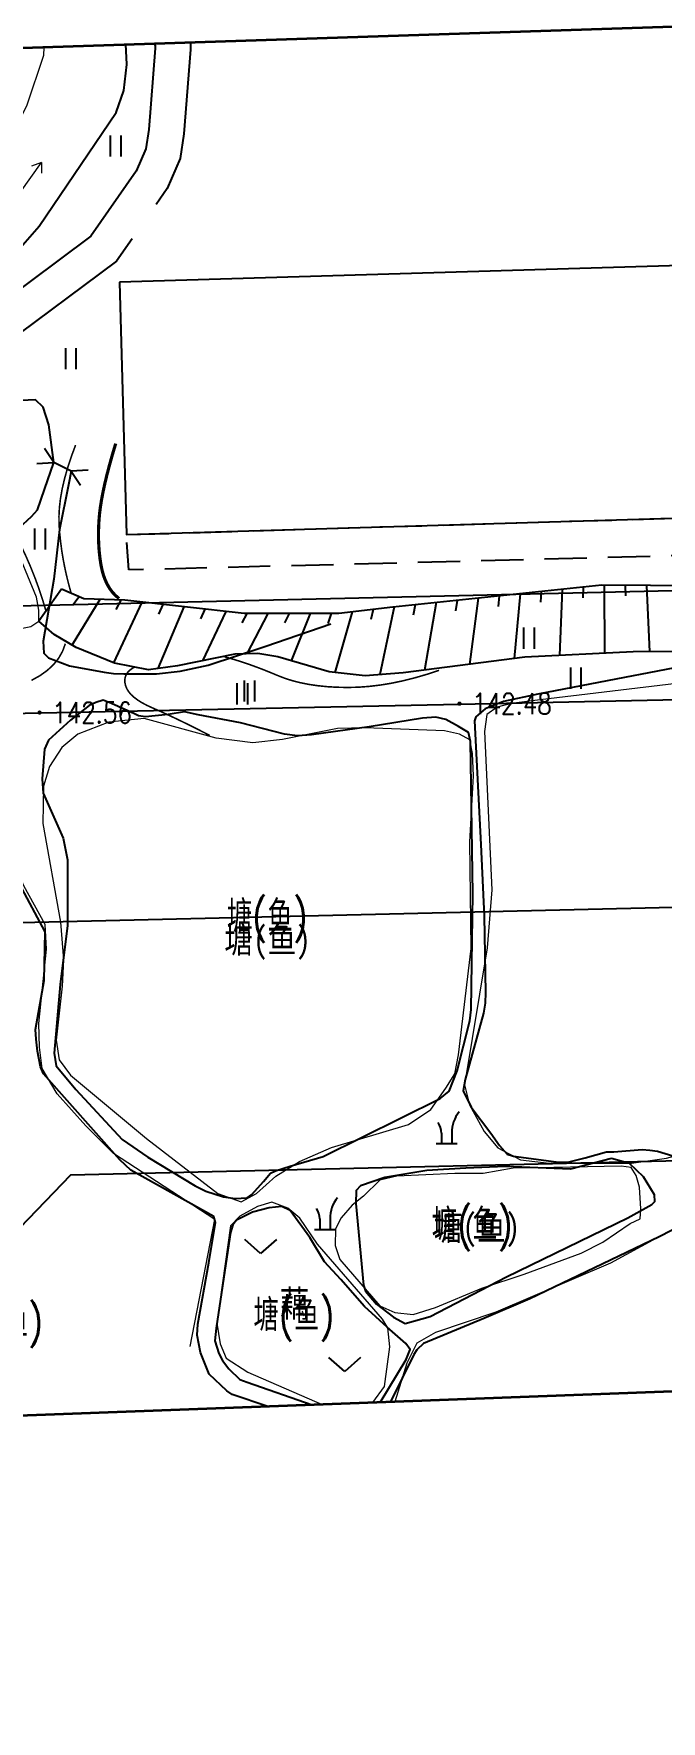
# Model space of a CAD drawing. Extents: x 529262 to 576451, y 2694391 to 2717535.
# Drawn here: x 564782.9 to 564812.6, y 2709312.5 to 2709392.4 of the extents above; entities that cross this region are included whole.
import ezdxf
from ezdxf.enums import TextEntityAlignment as Align
from ezdxf.xclip import XClip

# ---------------------------------------------------------------- set-up
doc = ezdxf.new("R2010")
doc.units = 0
doc.header["$XCLIPFRAME"] = 0
for name, pattern in [('ACAD_ISO12W100', [22, 12, -3, 0.5, -3, 0.5, -3]), ('X2', [10, 8, -2]), ('X5', [3, 2, -1])]:
    doc.linetypes.add(name, pattern=pattern)
for name, color, linetype in [('DGX', 8, 'Continuous'), ('DLSS', 4, 'Continuous'), ('DMTZ', 8, 'Continuous'), ('GCD', 8, 'Continuous'), ('JMD', 8, 'Continuous'), ('PP-COM', 7, 'Continuous'), ('RD-中线', 40, 'Continuous'), ('RD-红线', 7, 'Continuous'), ('ZBTZ', 8, 'Continuous'), ('污水管径标注_W10-', 202, 'Continuous')]:
    doc.layers.add(name, color=color, linetype=linetype)
doc.layers.add('SXSS', color=5, linetype='Continuous', lineweight=0)
doc.layers.add('控制界线1', color=30, linetype='ACAD_ISO12W100', lineweight=35)
doc.styles.add('HZ', font='rs.shx', dxfattribs={"width": 0.8, "bigfont": 'hztxt.shx'})
doc.styles.add('宋体', font='', dxfattribs={"width": 0.75})
doc.styles.get('宋体').set_extended_font_data('SimSun')
doc.linetypes.add('10421', pattern='A,2,[150,AAA.SHX,S=0.5,R=0,X=0,Y=0.5],1e-11', length=2)
doc.linetypes.add('10422', pattern='A,0.75,[150,AAA.SHX,S=0.5,R=0,X=0,Y=0.5],1.5,[177,AAA.SHX,S=1,R=0,X=0,Y=0.4],0.75', length=3)
doc.linetypes.add('1161', pattern='A,0,[149,AAA.SHX,S=0.15,R=0,X=0,Y=0],-1.6', length=1.6)

# ---------------------------------------------------------------- blocks, each defined once
blk = doc.blocks.new('A$C19FD0107')
at = {"layer": 'RD-中线', "color": 8, "linetype": 'Continuous', "flags": 128}
blk.add_lwpolyline([(-5924.006, 14966.572), (-6250.714, 14958.895), (-6608.765, 14950.957)], dxfattribs=at)
at = {"layer": 'RD-红线', "color": 8, "linetype": 'Continuous', "flags": 128}
for points in [[(-6173.391, 14975.716), (-6223.359, 14974.542), (-6223.377, 14974.542)], [(-5950.935, 14953.936), (-6213.384, 14947.769)]]:
    blk.add_lwpolyline(points, dxfattribs=at)
at = {"layer": 'RD-红线', "color": 8}
blk.add_lwpolyline([(-6213.384, 14947.769), (-6237.794, 14922.417, 0.411542)], format="xyb", dxfattribs=at)
blk = doc.blocks.new('gc210')
at = {"color": 8}
for p, q in [((-1, 0), (1, 0)), ((-0.5, 1), (-0.5, 0)), ((0.5, 1), (0.5, 0))]:
    blk.add_line(p, q, dxfattribs=at)
for centre, radius, start, end in [((-2.94, 0.81), 2.45, 4.3743, 29.0242), ((3.4, 1.11), 2.91, 139.3312, 182.0887)]:
    blk.add_arc(centre, radius, start, end, dxfattribs=at)
blk = doc.blocks.new('gc121')
at = {"color": 8}
for p, q in [((-0.5, -1), (-0.5, 1)), ((0.5, -1), (0.5, 1))]:
    blk.add_line(p, q, dxfattribs=at)
blk = doc.blocks.new('gc086')
at = {"color": 8}
for p, q in [((0, 0), (7, 0)), ((7, 0), (6.18, 0.57)), ((7, 0), (6.18, -0.57))]:
    blk.add_line(p, q, dxfattribs=at)
blk = doc.blocks.new('gc037')
for p, q in [((0, 0), (-1.39, 0.8)), ((-1.39, -0.8), (0, 0))]:
    blk.add_line(p, q)
blk = doc.blocks.new('gc126')
at = {"color": 8}
for p, q in [((0, 0), (-1.5, 1.32)), ((1.5, 1.32), (0, 0))]:
    blk.add_line(p, q, dxfattribs=at)
blk = doc.blocks.new('GC200')
at = {"linetype": 'Continuous', "const_width": 0.2, "flags": 128}
blk.add_lwpolyline([(-0.1, 0, 1), (0.1, 0, 1)], format="xyb", close=True, dxfattribs=at)

msp = doc.modelspace()

# ---------------------------------------------------------------- linework, layer by layer
at = {"layer": 'DGX', "color": 252, "linetype": 'Continuous', "flags": 128}
for points, const_width in [([(564784.631, 2709365.967), (564784.52, 2709366.371), (564784.421, 2709366.774), (564784.333, 2709367.175), (564784.257, 2709367.574), (564784.193, 2709367.972), (564784.141, 2709368.368), (564784.1, 2709368.763), (564784.071, 2709369.156), (564784.063, 2709369.559), (564784.085, 2709369.982), (564784.137, 2709370.426), (564784.22, 2709370.889), (564784.333, 2709371.373), (564784.476, 2709371.878), (564784.649, 2709372.403), (564784.852, 2709372.948)], 0.075), ([(564786.91, 2709365.679), (564786.748, 2709365.817), (564786.602, 2709365.973), (564786.471, 2709366.148), (564786.356, 2709366.342), (564786.256, 2709366.554), (564786.171, 2709366.786), (564786.102, 2709367.036), (564786.048, 2709367.305), (564786.006, 2709367.586), (564785.974, 2709367.87), (564785.952, 2709368.158), (564785.939, 2709368.451), (564785.936, 2709368.747), (564785.942, 2709369.047), (564785.958, 2709369.352), (564785.983, 2709369.66), (564786.022, 2709369.984), (564786.077, 2709370.335), (564786.148, 2709370.714), (564786.236, 2709371.12), (564786.34, 2709371.554), (564786.461, 2709372.015), (564786.598, 2709372.503), (564786.752, 2709373.018)], 0.15), ([(564783.445, 2709365.098), (564783.288, 2709365.625), (564783.115, 2709366.147), (564782.926, 2709366.663), (564782.723, 2709367.172), (564782.504, 2709367.676), (564782.27, 2709368.173), (564782.021, 2709368.663), (564781.756, 2709369.148)], 0.075), ([(564782.762, 2709361.804), (564783.169, 2709362.031), (564783.52, 2709362.283), (564783.815, 2709362.56), (564784.054, 2709362.862), (564784.238, 2709363.189), (564784.366, 2709363.542)], 0.075), ([(564791.207, 2709359.194), (564790.81, 2709359.398), (564790.429, 2709359.59), (564790.065, 2709359.771), (564789.717, 2709359.94), (564789.385, 2709360.097), (564789.07, 2709360.243), (564788.772, 2709360.378), (564788.49, 2709360.501), (564788.231, 2709360.62), (564788, 2709360.742), (564787.798, 2709360.868), (564787.625, 2709360.998), (564787.48, 2709361.131), (564787.365, 2709361.268), (564787.278, 2709361.409), (564787.219, 2709361.553), (564787.188, 2709361.694), (564787.182, 2709361.828), (564787.201, 2709361.952), (564787.246, 2709362.069), (564787.316, 2709362.177), (564787.411, 2709362.277), (564787.532, 2709362.368), (564787.677, 2709362.451)], 0.075), ([(564791.899, 2709362.924), (564792.205, 2709362.838), (564792.514, 2709362.744), (564792.825, 2709362.644), (564793.139, 2709362.536), (564793.456, 2709362.421), (564793.776, 2709362.299), (564794.098, 2709362.169), (564794.424, 2709362.033), (564794.762, 2709361.902), (564795.121, 2709361.788), (564795.501, 2709361.691), (564795.903, 2709361.612), (564796.327, 2709361.55), (564796.772, 2709361.505), (564797.238, 2709361.478), (564797.726, 2709361.468), (564798.23, 2709361.479), (564798.745, 2709361.517), (564799.272, 2709361.58), (564799.809, 2709361.668), (564800.357, 2709361.783), (564800.916, 2709361.923), (564801.486, 2709362.089), (564802.067, 2709362.281)], 0.075)]:
    msp.add_lwpolyline(points, dxfattribs=dict(at, const_width=const_width))
at = {"layer": 'DLSS', "linetype": 'Continuous', "elevation": 144.32, "flags": 128}
msp.add_lwpolyline([(564788.553, 2709391.976), (564788.615, 2709391.877), (564788.616, 2709391.746), (564788.315, 2709387.885), (564788.176, 2709386.977), (564787.72, 2709385.911), (564785.575, 2709382.845), (564778.313, 2709377.432), (564772.419, 2709372.554), (564769.954, 2709370.203), (564765.725, 2709364.995), (564763.458, 2709361.882), (564760.24, 2709356.343), (564759.555, 2709355), (564755.931, 2709347.576)], dxfattribs=at)
at = {"layer": 'DLSS', "linetype": 'X2', "elevation": 144.32, "flags": 128}
msp.add_lwpolyline([(564790.294, 2709392.033), (564790.295, 2709391.682), (564789.984, 2709387.692), (564789.803, 2709386.512), (564789.196, 2709385.091), (564786.795, 2709381.66), (564779.351, 2709376.112), (564773.535, 2709371.298), (564771.19, 2709369.062), (564767.057, 2709363.97), (564764.866, 2709360.964), (564761.715, 2709355.539), (564761.058, 2709354.25), (564757.376, 2709346.708)], dxfattribs=at)
at = {"layer": 'DLSS', "linetype": 'Continuous'}
msp.add_lwpolyline([(564784.642, 2709371.71), (564783.819, 2709372.123)], dxfattribs=at)
at = {"layer": 'DMTZ'}
for p, q in [((564808.893, 2709366.219), (564808.883, 2709365.719)), ((564809.888, 2709366.31), (564809.9, 2709363.081)), ((564810.888, 2709366.303), (564810.901, 2709365.804)), ((564811.888, 2709366.297), (564812.038, 2709363.152)), ((564784.191, 2709366.129), (564783.11, 2709364.603)), ((564785.995, 2709365.641), (564784.685, 2709363.48)), ((564785.016, 2709365.766), (564784.724, 2709365.36)), ((564787.989, 2709365.507), (564786.651, 2709362.641)), ((564786.994, 2709365.604), (564786.763, 2709365.16)), ((564801.931, 2709365.489), (564801.384, 2709362.293)), ((564802.926, 2709365.594), (564802.851, 2709365.099)), ((564803.92, 2709365.698), (564803.507, 2709362.563)), ((564804.915, 2709365.802), (564804.859, 2709365.305)), ((564805.909, 2709365.907), (564805.629, 2709362.833)), ((564806.904, 2709366.011), (564806.87, 2709365.512)), ((564807.898, 2709366.115), (564807.763, 2709362.977)), ((564789.977, 2709365.288), (564788.751, 2709362.368)), ((564788.983, 2709365.397), (564788.785, 2709364.939)), ((564790.971, 2709365.178), (564790.771, 2709364.72)), ((564791.965, 2709365.069), (564790.858, 2709362.733)), ((564792.96, 2709364.973), (564792.73, 2709364.529)), ((564793.96, 2709364.973), (564792.967, 2709363.057)), ((564794.96, 2709364.974), (564794.748, 2709364.521)), ((564795.96, 2709364.974), (564795.067, 2709362.734)), ((564796.96, 2709364.975), (564796.798, 2709364.501)), ((564797.955, 2709365.049), (564797.127, 2709362.172)), ((564798.949, 2709365.165), (564798.83, 2709364.679)), ((564799.942, 2709365.281), (564799.257, 2709362.075)), ((564800.936, 2709365.385), (564800.843, 2709364.894))]:
    msp.add_line(p, q, dxfattribs=at)
at = {"layer": 'DMTZ', "linetype": '10421', "flags": 128}
msp.add_lwpolyline([(564769.813, 2709387.337), (564770.801, 2709387.117), (564772.412, 2709386.242), (564773.824, 2709385.188), (564774.255, 2709384.794), (564774.539, 2709384.115), (564774.627, 2709383.173), (564776.034, 2709379.928), (564776.412, 2709379.745), (564778.199, 2709379.657), (564779.507, 2709379.723), (564780.34, 2709380.164), (564783.13, 2709383.321), (564786.769, 2709388.692), (564787.129, 2709389.739), (564787.272, 2709390.97), (564787.23, 2709391.932)], dxfattribs=at)
for points, elevation in [([(564773.164, 2709361.512), (564773.669, 2709361.877), (564775.91, 2709363.61), (564778.105, 2709365.421), (564778.654, 2709365.808), (564782.757, 2709369.571), (564783.044, 2709369.879), (564783.38, 2709370.837), (564783.819, 2709372.123), (564783.587, 2709373.905), (564783.312, 2709374.745), (564782.947, 2709375.093), (564781.571, 2709375.028), (564780.668, 2709374.951), (564780.246, 2709374.894), (564777.78, 2709374.165), (564777.56, 2709374.073), (564777.375, 2709373.778), (564777.099, 2709372.821), (564776.97, 2709372.103), (564776.849, 2709371.795), (564776.73, 2709371.642), (564776.07, 2709370.85), (564772.231, 2709366.334), (564771.797, 2709365.848), (564770.595, 2709364.047)], 144.335), ([(564784.642, 2709371.71), (564784.519, 2709371.061), (564784.087, 2709368.943), (564783.816, 2709366.601), (564783.321, 2709363.655), (564783.355, 2709363.092), (564783.574, 2709362.871), (564784.56, 2709362.492), (564786.204, 2709362.188), (564786.652, 2709362.124), (564787.139, 2709362.112), (564788.682, 2709362.112), (564789.802, 2709362.239), (564791.135, 2709362.517), (564793.857, 2709363.416), (564796.934, 2709364.477)], 142.623), ([(564804.257, 2709346.513), (564804.174, 2709346.047), (564803.296, 2709342.898), (564803.209, 2709342.364), (564803.589, 2709341.593), (564804.514, 2709340.353), (564804.929, 2709339.784), (564805.291, 2709339.372), (564805.591, 2709339.271), (564807.61, 2709339.008), (564808.168, 2709338.98), (564808.989, 2709339.186), (564810.003, 2709339.481), (564810.344, 2709339.472), (564811.687, 2709339.591), (564812.055, 2709339.556), (564812.417, 2709339.504), (564813.862, 2709339.069), (564815.398, 2709338.658), (564815.588, 2709338.702), (564816.099, 2709338.999), (564820.099, 2709341.895), (564822.75, 2709343.957), (564824.197, 2709345.799), (564826.567, 2709349.202), (564827.569, 2709350.869), (564827.59, 2709351.484), (564827.1, 2709357.32), (564826.92, 2709358.1), (564826.784, 2709358.302), (564825.865, 2709358.682), (564823.395, 2709359.803), (564820.432, 2709361.548), (564818.977, 2709362.431), (564818.329, 2709362.806), (564817.755, 2709362.951), (564816.107, 2709362.95), (564806.749, 2709361.143), (564805.119, 2709360.81), (564804.251, 2709360.462), (564803.811, 2709360.081), (564803.742, 2709359.894), (564804.046, 2709354.03), (564804.202, 2709350.639), (564804.269, 2709347.028), (564804.257, 2709346.513)], 142.738), ([(564791.859, 2709337.351), (564792.406, 2709337.274), (564792.97, 2709337.303), (564793.206, 2709337.456), (564793.744, 2709338.076), (564794.089, 2709338.469), (564794.318, 2709338.579), (564795.008, 2709338.79), (564796.584, 2709339.259), (564802.113, 2709342.009), (564802.55, 2709342.353), (564802.92, 2709343.306), (564803.528, 2709345.682), (564803.59, 2709346.211), (564803.669, 2709351.702), (564803.557, 2709358.916), (564803.465, 2709359.334), (564802.98, 2709359.626), (564802.389, 2709359.951), (564801.912, 2709360.06), (564801.276, 2709360.016), (564798.755, 2709359.596), (564796.023, 2709359.22), (564795.367, 2709359.18), (564794.752, 2709359.259), (564792.66, 2709359.787), (564790.655, 2709360.178), (564790.009, 2709360.311), (564789.24, 2709360.19), (564788.169, 2709360.079), (564787.824, 2709360.12), (564787.646, 2709360.214), (564786.551, 2709360.709), (564786.158, 2709360.867), (564785.803, 2709360.75), (564785.502, 2709360.619), (564784.617, 2709359.914), (564783.562, 2709358.977), (564783.372, 2709358.549), (564783.268, 2709357.142), (564783.318, 2709356.464), (564784.27, 2709354.336), (564784.469, 2709353.311), (564784.473, 2709350.19), (564784.124, 2709347.396), (564783.842, 2709344.154), (564783.925, 2709343.546), (564784.862, 2709342.422), (564787.063, 2709340.066), (564788.269, 2709339.218), (564790.509, 2709337.871), (564791.027, 2709337.607), (564791.859, 2709337.351)], 143.505), ([(564803.341, 2709338.7), (564801.484, 2709338.596), (564799.496, 2709338.26), (564798.348, 2709337.868), (564798.14, 2709337.648), (564798.124, 2709337.028), (564798.488, 2709333.165), (564798.589, 2709332.882), (564799.104, 2709332.269), (564799.916, 2709331.653), (564800.455, 2709331.353), (564801.652, 2709331.681), (564805.264, 2709333.557), (564811.003, 2709336.35), (564812.142, 2709336.981), (564812.292, 2709337.123), (564812.263, 2709337.438), (564811.748, 2709338.297), (564811.089, 2709338.927), (564810.233, 2709339.154)], 142.816)]:
    msp.add_lwpolyline(points, dxfattribs=dict(at, elevation=elevation))
at = {"layer": 'DMTZ', "linetype": 'Continuous', "flags": 128}
msp.add_lwpolyline([(564825.888, 2709366.202), (564809.768, 2709366.311), (564799.877, 2709365.274), (564797.326, 2709364.975), (564792.832, 2709364.973), (564787.176, 2709365.597), (564785.235, 2709365.67), (564784.191, 2709366.129)], dxfattribs=at)
at = {"layer": 'DMTZ', "linetype": 'Continuous'}
msp.add_lwpolyline([(564784.191, 2709366.129), (564783.11, 2709364.603)], dxfattribs=at)
at = {"layer": 'DMTZ', "linetype": '10422', "flags": 128}
for points in [[(564791.404, 2709336.407), (564787.461, 2709338.613), (564786.954, 2709339.096), (564783.332, 2709343.17), (564783.191, 2709343.508), (564783.04, 2709344.237), (564782.985, 2709344.814), (564782.952, 2709345.268), (564783.361, 2709347.59), (564783.418, 2709349.902), (564782.201, 2709352.174), (564781.777, 2709353.597), (564780.984, 2709355.167), (564775.164, 2709358.382)], [(564810.233, 2709339.154), (564808.299, 2709338.65), (564805.219, 2709338.786), (564803.341, 2709338.7)]]:
    msp.add_lwpolyline(points, dxfattribs=at)
for points, elevation in [([(564799.271, 2709327.61), (564800.505, 2709329.643), (564800.702, 2709330.121), (564800.5, 2709330.397), (564799.607, 2709331.165), (564798.54, 2709332.159), (564797.408, 2709333.426), (564796.644, 2709334.266), (564795.953, 2709335.427), (564795.017, 2709336.704), (564794.625, 2709336.887), (564794.023, 2709336.818), (564793.228, 2709336.619), (564792.47, 2709336.244)], 143.318), ([(564844.425, 2709329.291), (564844.435, 2709329.342), (564844.459, 2709330.99), (564844.411, 2709331.516), (564844.292, 2709332.375), (564844.149, 2709333.067), (564843.893, 2709333.39), (564843.313, 2709333.569), (564839.229, 2709334.357), (564838.683, 2709334.424), (564836.124, 2709334.346), (564829.431, 2709333.833), (564827.275, 2709333.704), (564826.713, 2709333.734), (564821.783, 2709334.783), (564821.177, 2709334.939), (564817.998, 2709336.268), (564816.515, 2709337.056), (564816.176, 2709337.155), (564815.923, 2709337.141), (564815.312, 2709336.907), (564812.492, 2709335.449), (564806.362, 2709332.521)], 142.835), ([(564792.263, 2709327.978), (564792.018, 2709328.16), (564791.172, 2709328.945), (564790.772, 2709329.972), (564790.609, 2709330.791), (564790.639, 2709331.315), (564791.157, 2709334.222), (564791.474, 2709336.122), (564791.404, 2709336.407)], 143.583), ([(564792.47, 2709336.244), (564792.302, 2709336.02), (564792.196, 2709335.662), (564791.811, 2709333.138), (564791.517, 2709331.128), (564791.452, 2709330.533), (564791.637, 2709329.924), (564791.807, 2709329.592), (564792.113, 2709329.197), (564792.626, 2709328.7), (564792.978, 2709328.571), (564796.063, 2709327.491)], 143.273), ([(564806.362, 2709332.521), (564804.188, 2709331.581), (564801.33, 2709330.398), (564801.006, 2709330.099), (564800.87, 2709329.885), (564799.773, 2709327.629)], 142.835)]:
    msp.add_lwpolyline(points, dxfattribs=dict(at, elevation=elevation))
at = {"layer": 'DMTZ', "linetype": '10422'}
msp.add_lwpolyline([(564793.962, 2709327.413), (564792.263, 2709327.978)], dxfattribs=at)
at = {"layer": 'JMD', "linetype": 'Continuous', "flags": 128}
msp.add_lwpolyline([(564786.926, 2709380.666), (564787.261, 2709368.707), (564852.66, 2709370.673), (564852.335, 2709382.604)], close=True, dxfattribs=at)
at = {"layer": 'JMD', "linetype": 'X5', "flags": 128}
msp.add_lwpolyline([(564787.261, 2709368.707), (564852.66, 2709370.673), (564852.671, 2709368.722), (564787.372, 2709367.031)], close=True, dxfattribs=at)
at = {"layer": 'SXSS', "color": 8, "linetype": 'Continuous', "elevation": 142.935, "flags": 128}
msp.add_lwpolyline([(564779.918, 2709386), (564781.444, 2709387.391), (564782.07, 2709388.084), (564782.541, 2709389.017), (564783.35, 2709391.42), (564783.369, 2709391.772), (564783.37, 2709391.806)], dxfattribs=at)
at = {"layer": 'SXSS', "color": 8, "linetype": '10421', "flags": 128}
for points in [[(564772.906, 2709361.984), (564775.098, 2709363.545), (564776.629, 2709364.451), (564777.316, 2709364.583), (564778.233, 2709363.988), (564779.106, 2709363.617), (564780.161, 2709363.495), (564780.541, 2709363.627), (564781.183, 2709364.048), (564782.733, 2709364.362), (564783.11, 2709364.603), (564783.11, 2709365.126), (564782.994, 2709365.743), (564781.874, 2709368.467), (564781.663, 2709369.6), (564781.655, 2709371.313), (564781.949, 2709372.612)], [(564803.524, 2709354.157), (564803.69, 2709357.282), (564803.647, 2709358.334), (564803.517, 2709358.987), (564803.517, 2709358.987), (564803.041, 2709359.254), (564802.319, 2709359.415), (564798.564, 2709359.558), (564797.258, 2709359.524), (564794.656, 2709359.01), (564793.249, 2709358.85), (564793.249, 2709358.85), (564791.505, 2709359.07), (564788.1, 2709360.002), (564788.1, 2709360.002), (564786.428, 2709359.825), (564784.96, 2709359.261), (564784.193, 2709358.617), (564783.62, 2709357.718), (564783.332, 2709356.789), (564783.332, 2709356.789), (564783.306, 2709355.032), (564784.129, 2709350.347), (564784.286, 2709348.572), (564784.215, 2709347.322), (564784.215, 2709347.322), (564783.934, 2709344.769), (564784.07, 2709343.836), (564784.603, 2709343.112), (564788.206, 2709340.102), (564788.206, 2709340.102), (564791.591, 2709337.502), (564792.689, 2709337.106), (564793.412, 2709337.497), (564794.337, 2709338.323), (564795.449, 2709339.021), (564796.969, 2709339.676), (564800.614, 2709340.774), (564800.614, 2709340.774), (564801.675, 2709341.475), (564802.383, 2709342.497), (564802.808, 2709343.168), (564802.99, 2709344.071), (564803.581, 2709349.108), (564803.524, 2709354.157), (564803.524, 2709354.157)]]:
    msp.add_lwpolyline(points, dxfattribs=at)
for points in [[(564805.481, 2709360.705), (564804.819, 2709360.528), (564804.335, 2709360.187), (564804.212, 2709359.384), (564804.558, 2709351.884), (564804.351, 2709349.145), (564803.268, 2709342.645), (564803.508, 2709341.709), (564804.198, 2709340.444), (564804.851, 2709339.668), (564805.923, 2709339.1), (564807.278, 2709338.936), (564811.187, 2709338.945), (564812.84, 2709339.177), (564814.557, 2709339.653), (564818.244, 2709341.135), (564822.095, 2709343.295), (564823.388, 2709344.561), (564825.544, 2709347.449), (564826.494, 2709349.084), (564827.138, 2709351.235), (564827.485, 2709353.521), (564827.644, 2709355.313), (564826.976, 2709357.484), (564826.288, 2709358.672), (564825.188, 2709359.422), (564822.045, 2709360.787), (564820.27, 2709361.674), (564818.992, 2709362.099), (564816.732, 2709362.071), (564806.848, 2709360.877)], [(564800.842, 2709331.777), (564800.842, 2709331.777), (564801.901, 2709332.101), (564804.093, 2709333.024), (564806.105, 2709333.675), (564808.8, 2709334.683), (564809.827, 2709335.193), (564811.124, 2709336.082), (564811.591, 2709336.303), (564811.619, 2709336.775), (564811.56, 2709337.8), (564811.404, 2709338.358), (564811.163, 2709338.739), (564810.684, 2709338.791), (564806.7, 2709338.713), (564806.7, 2709338.713), (564805.583, 2709338.695), (564804.155, 2709338.449), (564802.809, 2709338.457), (564800.071, 2709338.326), (564799.26, 2709338.138), (564798.482, 2709337.369), (564797.955, 2709336.945), (564797.433, 2709336.354), (564797.166, 2709335.829), (564797.166, 2709335.829), (564797.152, 2709335.046), (564797.36, 2709334.373), (564799.254, 2709332.178), (564799.976, 2709331.867)]]:
    msp.add_lwpolyline(points, close=True, dxfattribs=at)
at = {"layer": 'SXSS', "color": 8, "linetype": '10422', "flags": 128}
for points in [[(564790.271, 2709330.26), (564790.271, 2709330.26), (564791.447, 2709336.273), (564786.643, 2709339.404), (564785.341, 2709340.706), (564783.973, 2709342.219), (564783.272, 2709343.416), (564783.138, 2709344.428), (564783.112, 2709345.561), (564783.478, 2709349.067), (564783.411, 2709350.245), (564782.4, 2709352.081), (564781.027, 2709355.257), (564775.319, 2709358.291), (564774.983, 2709358.318), (564774.5, 2709357.661), (564768.485, 2709349.83), (564767.382, 2709348.275), (564766.859, 2709347.418), (564764.268, 2709343.228), (564763.391, 2709341.524), (564763.118, 2709340.329), (564761.514, 2709334), (564761.583, 2709333.117), (564766.722, 2709330.653), (564769.694, 2709329.464)], [(564798.935, 2709327.598), (564799.475, 2709328.358), (564799.732, 2709330.24), (564799.647, 2709331.146), (564799.647, 2709331.146), (564799.38, 2709331.553), (564796.307, 2709335.098), (564796.307, 2709335.098), (564795.473, 2709336.341), (564794.909, 2709336.811), (564794.153, 2709337.096), (564793.462, 2709336.883), (564792.629, 2709336.423), (564792.194, 2709335.967), (564791.538, 2709331.366), (564791.695, 2709330.388), (564791.985, 2709329.703), (564791.985, 2709329.703), (564793.008, 2709329.039), (564796.531, 2709327.508)], [(564844.432, 2709330.452), (564844.045, 2709332.835), (564843.442, 2709333.419), (564842.652, 2709333.908), (564839.658, 2709334.506), (564836.401, 2709334.404), (564830.147, 2709333.713), (564822.681, 2709334.536), (564819.264, 2709335.923), (564815.82, 2709337.264), (564810.19, 2709334.196), (564804.752, 2709331.886), (564801.895, 2709330.92), (564801.011, 2709330.41), (564800.537, 2709329.473), (564799.966, 2709327.636)]]:
    msp.add_lwpolyline(points, dxfattribs=at)
msp.add_lwpolyline([(564790.271, 2709330.26), (564790.271, 2709330.26)], close=True, dxfattribs=at)
at = {"layer": 'ZBTZ', "linetype": '1161', "flags": 128}
msp.add_lwpolyline([(564826.812, 2709362.186), (564825.719, 2709362.872), (564816.64, 2709363.177), (564811.264, 2709363.148), (564806.135, 2709362.897), (564800.359, 2709362.162), (564798.568, 2709362.02), (564796.855, 2709362.201), (564794.423, 2709362.926), (564793.488, 2709363.073), (564792.395, 2709363.04), (564789.684, 2709362.499), (564788.301, 2709362.304), (564786.688, 2709362.626), (564784.881, 2709363.366), (564783.829, 2709363.977), (564783.11, 2709364.603)], dxfattribs=at)
at = {"layer": '控制界线1', "color": 252, "linetype": 'Continuous', "flags": 128}
msp.add_lwpolyline([(564395.261, 2709379.068), (565147.729, 2709403.763), (565152.04, 2709340.742), (564393.606, 2709312.51)], close=True, dxfattribs=at)
at = {"layer": '污水管径标注_W10-'}
msp.add_lwpolyline([(564663.23, 2709357.761), (564683.054, 2709358.175), (564703.05, 2709358.592), (564723.217, 2709359.013), (564743.041, 2709359.427), (564763.037, 2709359.844), (564783.204, 2709360.265), (564803.028, 2709360.679), (564823.024, 2709361.096), (564843.191, 2709361.517), (564863.015, 2709361.931), (564883.011, 2709362.349), (564903.178, 2709362.769), (564923.002, 2709363.183), (564942.998, 2709363.601), (564963.165, 2709364.022), (564982.989, 2709364.435), (565002.985, 2709364.853), (565023.152, 2709365.274), (565042.976, 2709365.688), (565062.972, 2709366.105), (565083.138, 2709366.526)], dxfattribs=at)

# ---------------------------------------------------------------- block references
at = {"layer": 'DLSS', "linetype": 'Continuous', "xscale": 0.4999999999473788, "yscale": 0.4999999999473788, "zscale": 0.4999999999473788}
for p, rotation in [((564783.819, 2709372.123), 333.3514679070649), ((564784.642, 2709371.71), 153.3514679070649)]:
    msp.add_blockref('gc037', p, dxfattribs=dict(at, rotation=rotation))
at = {"layer": 'GCD', "linetype": 'Continuous'}
ref = msp.add_blockref('GC200', (564783.147, 2709360.278, 142.56), dxfattribs=dict(at, xscale=0.5, yscale=0.5, zscale=0.5))
ref.add_attrib('height', '142.56', dxfattribs={"linetype": 'Continuous', "height": 1, "style": 'HZ', "width": 0.8}).set_placement((564783.747, 2709360.278, 142.56), align=Align.MIDDLE_LEFT)
ref = msp.add_blockref('GC200', (564803.035, 2709360.7, 142.48), dxfattribs=dict(at, xscale=0.5, yscale=0.5, zscale=0.5))
ref.add_attrib('height', '142.48', dxfattribs={"linetype": 'Continuous', "height": 1, "style": 'HZ', "width": 0.8}).set_placement((564803.635, 2709360.7, 142.48), align=Align.MIDDLE_LEFT)
at = {"layer": 'PP-COM'}
ref = msp.add_blockref('A$C19FD0107', (570997.993, 2694390.603), dxfattribs=at)
XClip(ref).set_block_clipping_path([(-9366.4383134884, 14428.6043910822), (-3328.4480743363, 17452.7484863754)])
at = {"layer": 'SXSS', "color": 8, "linetype": 'Continuous', "xscale": 0.5000000001584559, "yscale": 0.5000000001584559, "zscale": 0.5000000001584559, "rotation": 54.35558892010086}
msp.add_blockref('gc086', (564781.198, 2709383.486), dxfattribs=at)
at = {"layer": 'ZBTZ', "linetype": 'Continuous', "xscale": 0.5, "yscale": 0.5}
for name, p in [('gc121', (564786.76, 2709387.113)), ('gc121', (564784.636, 2709377.034)), ('gc121', (564783.177, 2709368.504)), ('gc121', (564806.339, 2709363.802)), ('gc121', (564808.553, 2709361.909)), ('gc121', (564792.753, 2709361.167)), ('gc121', (564793.098, 2709361.3)), ('gc126', (564793.615, 2709334.662)), ('gc126', (564797.602, 2709329.078))]:
    msp.add_blockref(name, p, dxfattribs=at)
at = {"layer": 'ZBTZ', "linetype": 'Continuous', "xscale": 0.5, "yscale": 0.5, "zscale": 0.5}
for p in [(564802.429, 2709339.864), (564796.665, 2709335.801)]:
    msp.add_blockref('gc210', p, dxfattribs=at)

# ---------------------------------------------------------------- texts
at = {"layer": 'SXSS', "color": 8, "linetype": '10421', "width": 0.8}
for height, style, p in [(1.5, 'HZ', (564793.937, 2709350.519)), (1.25, '宋体', (564793.94, 2709349.456)), (1.5, 'HZ', (564803.641, 2709335.92)), (1.25, '宋体', (564803.859, 2709335.845)), (1.5, 'HZ', (564795.195, 2709331.631)), (1.5, 'HZ', (564781.4, 2709331.332))]:
    msp.add_text('塘(鱼)', height=height, dxfattribs=dict(at, style=style)).set_placement(p, align=Align.MIDDLE)
at = {"layer": 'ZBTZ', "linetype": 'Continuous', "style": '宋体', "width": 0.8}
msp.add_text('藕', height=1.25, dxfattribs=at).set_placement((564795.218, 2709332.313), align=Align.MIDDLE)

doc.saveas('drawing.dxf')
